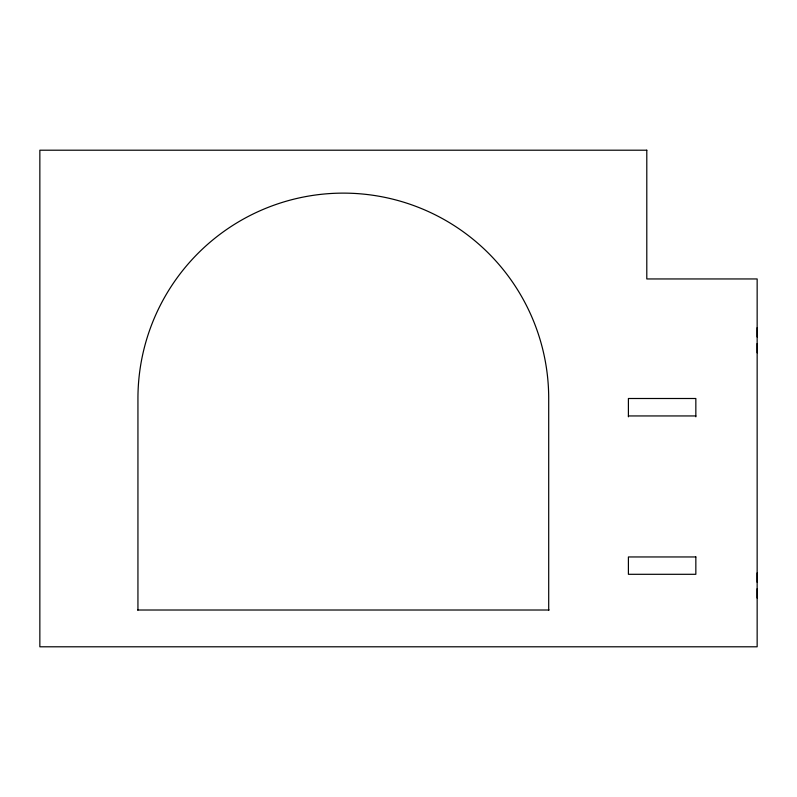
<?xml version="1.0" encoding="UTF-8"?>
<svg xmlns="http://www.w3.org/2000/svg" width="797" height="797" viewBox="0 0 797 797"><rect width="100%" height="100%" fill="white"/><g stroke="black" fill="none" stroke-linecap="round" stroke-linejoin="round"><path stroke-width="1.2" d="M757.15 598.059L757.15 588.744M757.15 582.238L757.15 572.913M757.15 352.832L757.15 343.507M757.15 337.001L757.15 327.687M628.405 415.944L695.841 415.944M137.552 610.014L549.093 610.014M695.841 416.811L695.841 398.5L628.405 398.5L628.405 416.811M548.705 610.014L548.705 398.5A205.377 205.377 0 0 0 343.328 193.123A205.377 205.377 0 0 0 137.941 398.5L137.941 610.014M646.795 150.205L39.85 150.205L39.85 646.795L757.15 646.795L757.15 278.95L646.795 278.95L646.795 150.205M695.841 556.954L628.405 556.954L628.405 574.298L695.841 574.298L695.841 556.954"/></g></svg>
